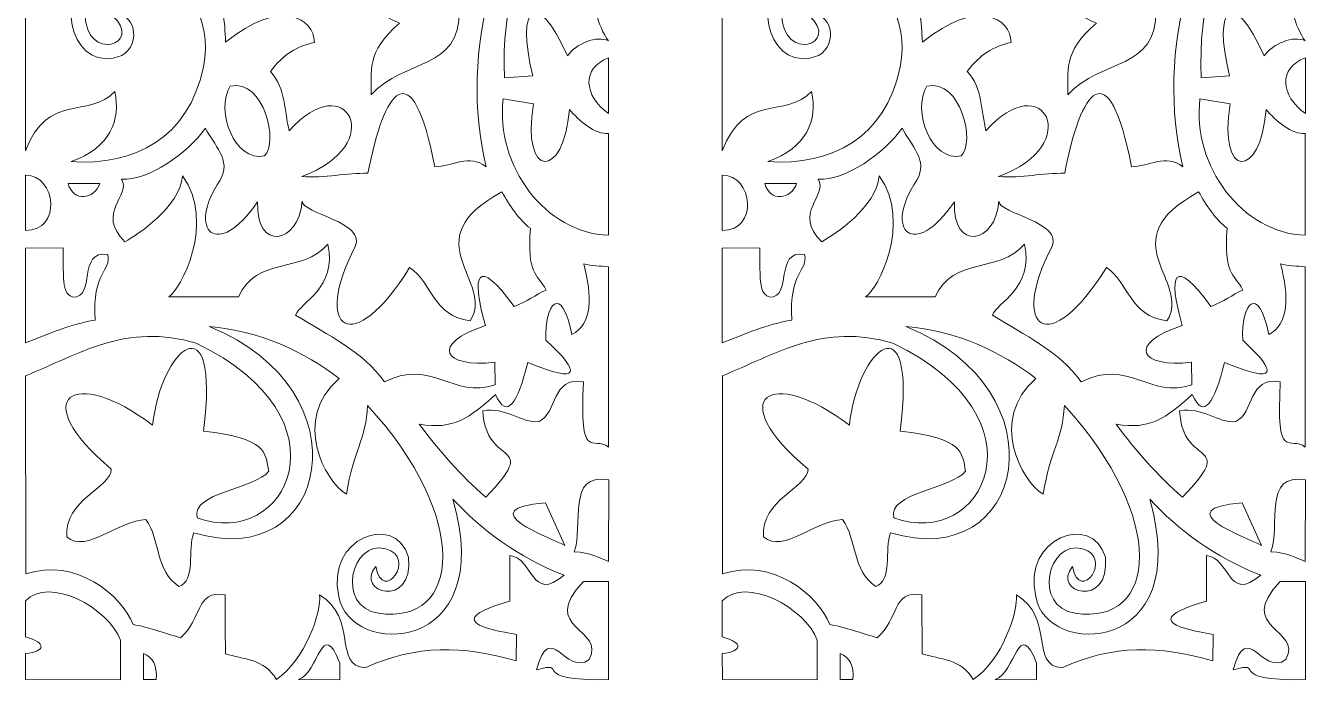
# Model space of a CAD drawing. Header units: centimetres. Extents: x -14.9 to 15, y -16.7 to 16.9.
# Drawn here: x -14.9 to 14.9, y -16.73 to -1.46 of the extents above; entities that cross this region are included whole.
import ezdxf

# ---------------------------------------------------------------- set-up
doc = ezdxf.new("R2010")
doc.units = ezdxf.units.CM
doc.header["$MEASUREMENT"] = 0
doc.layers.add('layer 1', color=7, linetype='Continuous')

msp = doc.modelspace()

# ---------------------------------------------------------------- linework, layer by layer
at = {"layer": 'layer 1', "color": 177, "lineweight": 9}
for points, knots in [([(-2.53413, 1.4323), (-2.35931, 1.15314), (-2.33413, 0.89758), (-2.05095, 0.66485), (-2.05095, 0.66485), (-2.05095, 0.66485), (-2.05095, 0.26786), (-2.05095, 0.26786), (-2.05095, 0.26786), (-2.42561, 0.05622), (-2.96834, -0.03474), (-2.99389, -0.56963), (-2.99389, -0.56963), (-2.81008, -1.05693), (-2.19064, -0.55217), (-1.55529, -0.56145), (-1.55529, -0.56145), (-1.73334, -0.90856), (-1.57938, -1.46765), (-1.32598, -1.81578), (-1.32598, -1.81578), (-1.59609, -1.67268), (-2.10027, -1.88903), (-2.28129, -2.16349), (-2.28129, -2.16349), (-2.99389, -0.56963), (-3.49674, -0.98116), (-3.09057, -2.62773), (-3.09057, -2.62773), (-3.09057, -2.62773), (-3.75116, -2.67288), (-3.75116, -2.67288), (-3.75116, -2.67288), (-3.81647, -0.98958), (-3.43019, 0.18121), (-2.53413, 1.4323)], [0, 0, 0, 0, 0.1, 0.1, 0.1, 0.1, 0.2, 0.2, 0.2, 0.2, 0.3, 0.3, 0.3, 0.3, 0.4, 0.4, 0.4, 0.4, 0.5, 0.5, 0.5, 0.5, 0.6, 0.6, 0.6, 0.6, 0.7, 0.7, 0.7, 0.7, 0.8, 0.8, 0.8, 0.8, 1, 1, 1, 1]), ([(-14.90413, -0.33976), (-14.51362, -0.36718), (-14.3011, 0.31377), (-13.89625, 0.30199), (-13.89625, 0.30199), (-13.88303, 0.08144), (-13.69117, -0.11682), (-13.45671, -0.27124), (-13.45671, -0.27124), (-14.22786, -0.91917), (-13.78831, -2.59191), (-12.66417, -2.15527), (-12.66417, -2.15527), (-12.18336, -1.89365), (-12.36949, -1.07013), (-12.88007, -1.23062), (-12.88007, -1.23062), (-12.13533, -1.8866), (-13.49157, -2.34092), (-13.52447, -1.19482), (-13.52447, -1.19482), (-13.3544, 0.46965), (-10.30664, -0.01325), (-10.76407, -2.42947), (-10.76407, -2.42947), (-11.11628, -4.08055), (-12.35058, -4.72389), (-13.84473, -4.62698), (-13.84473, -4.62698), (-12.92954, -4.29783), (-12.68454, -3.66181), (-12.82637, -2.99377), (-12.82637, -2.99377), (-13.43295, -3.64016), (-14.3957, -2.99969), (-14.90425, -4.37645), (-14.90425, -4.37645), (-14.90425, -4.37645), (-14.90413, -0.33976), (-14.90413, -0.33976)], [0, 0, 0, 0, 0.09090909, 0.09090909, 0.09090909, 0.09090909, 0.18181818, 0.18181818, 0.18181818, 0.18181818, 0.27272727, 0.27272727, 0.27272727, 0.27272727, 0.36363636, 0.36363636, 0.36363636, 0.36363636, 0.45454545, 0.45454545, 0.45454545, 0.45454545, 0.54545455, 0.54545455, 0.54545455, 0.54545455, 0.63636364, 0.63636364, 0.63636364, 0.63636364, 0.72727273, 0.72727273, 0.72727273, 0.72727273, 0.81818182, 0.81818182, 0.81818182, 0.81818182, 1, 1, 1, 1]), ([(-7.00593, -0.78435), (-6.82191, -1.08577), (-6.53618, -1.24562), (-6.19218, -1.40435), (-6.19218, -1.40435), (-7.00043, -2.0812), (-6.83413, -2.55895), (-6.85868, -3.0706), (-6.85868, -3.0706), (-6.07319, -2.21928), (-4.77016, -2.50035), (-4.80493, -1.1021), (-4.80493, -1.1021), (-4.80493, -1.1021), (-4.04543, -0.4976), (-4.04543, -0.4976), (-4.04543, -0.4976), (-4.46845, -1.98984), (-4.4844, -3.41597), (-4.17988, -4.74901), (-4.17988, -4.74901), (-4.56483, -4.4249), (-4.97564, -4.74729), (-5.37351, -4.74643), (-5.37351, -4.74643), (-5.90375, -2.00406), (-6.56043, -2.95569), (-6.92978, -4.89758), (-6.92978, -4.89758), (-7.43977, -4.88622), (-7.92187, -5.01436), (-8.47372, -4.9751), (-8.47372, -4.9751), (-6.43428, -4.23221), (-7.4349, -2.39236), (-8.76434, -3.90587), (-8.76434, -3.90587), (-8.87874, -3.46387), (-8.83872, -2.91334), (-9.19773, -2.52959), (-9.19773, -2.52959), (-8.91548, -2.13219), (-8.58428, -1.94849), (-8.17656, -1.84846), (-8.17656, -1.84846), (-8.19373, -1.28804), (-8.95766, -0.80306), (-10.24551, -1.84647), (-10.24551, -1.84647), (-10.26254, -1.58418), (-10.25966, -1.38586), (-10.31643, -1.16278), (-10.31643, -1.16278), (-9.66954, -0.73962), (-9.0577, -0.20153), (-8.76288, 0.28952), (-8.76288, 0.28952), (-8.12398, -0.12879), (-7.28523, -1.52315), (-7.00593, -0.78435)], [0, 0, 0, 0, 0.0625, 0.0625, 0.0625, 0.0625, 0.125, 0.125, 0.125, 0.125, 0.1875, 0.1875, 0.1875, 0.1875, 0.25, 0.25, 0.25, 0.25, 0.3125, 0.3125, 0.3125, 0.3125, 0.375, 0.375, 0.375, 0.375, 0.4375, 0.4375, 0.4375, 0.4375, 0.5, 0.5, 0.5, 0.5, 0.5625, 0.5625, 0.5625, 0.5625, 0.625, 0.625, 0.625, 0.625, 0.6875, 0.6875, 0.6875, 0.6875, 0.75, 0.75, 0.75, 0.75, 0.8125, 0.8125, 0.8125, 0.8125, 0.875, 0.875, 0.875, 0.875, 1, 1, 1, 1]), ([(-1.32399, -2.21107), (-1.95822, -2.43829), (-1.91232, -3.09075), (-1.32399, -3.50635), (-1.32399, -3.50635), (-1.32399, -3.50635), (-1.32399, -2.21107), (-1.32399, -2.21107)], [0, 0, 0, 0, 0.33333333, 0.33333333, 0.33333333, 0.33333333, 1, 1, 1, 1]), ([(-10.13728, -2.86634), (-10.49724, -3.442), (-10.03487, -4.64137), (-9.33915, -4.49182), (-9.33915, -4.49182), (-9.01053, -4.18689), (-9.33705, -2.71073), (-10.13728, -2.86634)], [0, 0, 0, 0, 0.33333333, 0.33333333, 0.33333333, 0.33333333, 1, 1, 1, 1]), ([(-1.32591, -3.97078), (-1.32591, -3.97078), (-1.32594, -6.34066), (-1.32594, -6.34066), (-1.32594, -6.34066), (-2.79268, -6.29455), (-3.96885, -4.72651), (-3.77975, -3.16513), (-3.77975, -3.16513), (-3.77975, -3.16513), (-3.07765, -3.28373), (-3.07765, -3.28373), (-3.07765, -3.28373), (-3.36509, -5.0396), (-2.36692, -5.05685), (-2.23882, -3.4128), (-2.23882, -3.4128), (-2.01746, -3.67253), (-1.64527, -4.00147), (-1.32591, -3.97078)], [0, 0, 0, 0, 0.16666667, 0.16666667, 0.16666667, 0.16666667, 0.33333333, 0.33333333, 0.33333333, 0.33333333, 0.5, 0.5, 0.5, 0.5, 0.66666667, 0.66666667, 0.66666667, 0.66666667, 1, 1, 1, 1]), ([(-10.71568, -3.849), (-10.53687, -4.21568), (-10.08967, -4.59634), (-10.37597, -5.05992), (-10.37597, -5.05992), (-11.16661, -6.23604), (-10.43899, -6.93659), (-9.49922, -5.56514), (-9.49922, -5.56514), (-9.55414, -6.71591), (-8.53587, -6.56174), (-8.46479, -5.54841), (-8.46479, -5.54841), (-8.46146, -5.84021), (-6.96078, -6.03297), (-7.22532, -6.6052), (-7.22532, -6.6052), (-8.23604, -8.53664), (-7.28535, -9.24535), (-5.95922, -7.09008), (-5.95922, -7.09008), (-5.42828, -7.44492), (-5.42896, -8.21892), (-4.54819, -8.33642), (-4.54819, -8.33642), (-3.95472, -7.41315), (-5.91583, -6.4751), (-3.80991, -5.33145), (-3.80991, -5.33145), (-3.64495, -5.62814), (-3.39816, -6.00084), (-3.14795, -6.17714), (-3.14795, -6.17714), (-3.2259, -7.26538), (-2.99892, -7.21309), (-2.77937, -7.61699), (-2.77937, -7.61699), (-3.03278, -7.72397), (-3.22365, -7.88889), (-3.52313, -8.00205), (-3.52313, -8.00205), (-4.38985, -6.81131), (-4.5368, -7.24046), (-4.19243, -8.44563), (-4.19243, -8.44563), (-5.49609, -8.86681), (-5.17726, -9.44198), (-3.97329, -9.29809), (-3.97329, -9.29809), (-3.97329, -9.29809), (-3.96725, -9.82334), (-3.96725, -9.82334), (-3.96725, -9.82334), (-4.96185, -10.16684), (-5.42313, -9.19071), (-6.54666, -9.75626), (-6.54666, -9.75626), (-7.06675, -9.02673), (-7.85463, -8.67842), (-8.61427, -8.20188), (-8.61427, -8.20188), (-8.5143, -7.90968), (-7.63834, -7.57143), (-7.86312, -6.54939), (-7.86312, -6.54939), (-8.47901, -7.25144), (-9.52162, -6.82489), (-9.94598, -7.77318), (-9.94598, -7.77318), (-9.94598, -7.77318), (-11.56872, -7.7735), (-11.56872, -7.7735), (-11.56872, -7.7735), (-11.29305, -7.62012), (-10.47017, -6.05359), (-11.24745, -4.95608), (-11.24745, -4.95608), (-11.32903, -5.69942), (-12.26963, -6.30733), (-12.59007, -6.49213), (-12.59007, -6.49213), (-13.28442, -5.8137), (-12.42857, -5.42386), (-12.67108, -5.03266), (-12.67108, -5.03266), (-12.02444, -5.0698), (-11.14518, -4.4349), (-10.71568, -3.849)], [0, 0, 0, 0, 0.04347826, 0.04347826, 0.04347826, 0.04347826, 0.08695652, 0.08695652, 0.08695652, 0.08695652, 0.13043478, 0.13043478, 0.13043478, 0.13043478, 0.17391304, 0.17391304, 0.17391304, 0.17391304, 0.2173913, 0.2173913, 0.2173913, 0.2173913, 0.26086957, 0.26086957, 0.26086957, 0.26086957, 0.30434783, 0.30434783, 0.30434783, 0.30434783, 0.34782609, 0.34782609, 0.34782609, 0.34782609, 0.39130435, 0.39130435, 0.39130435, 0.39130435, 0.43478261, 0.43478261, 0.43478261, 0.43478261, 0.47826087, 0.47826087, 0.47826087, 0.47826087, 0.52173913, 0.52173913, 0.52173913, 0.52173913, 0.56521739, 0.56521739, 0.56521739, 0.56521739, 0.60869565, 0.60869565, 0.60869565, 0.60869565, 0.65217391, 0.65217391, 0.65217391, 0.65217391, 0.69565217, 0.69565217, 0.69565217, 0.69565217, 0.73913043, 0.73913043, 0.73913043, 0.73913043, 0.7826087, 0.7826087, 0.7826087, 0.7826087, 0.82608696, 0.82608696, 0.82608696, 0.82608696, 0.86956522, 0.86956522, 0.86956522, 0.86956522, 0.91304348, 0.91304348, 0.91304348, 0.91304348, 1, 1, 1, 1]), ([(-14.90421, -4.93814), (-14.18916, -4.94618), (-14.05679, -6.23836), (-14.90421, -6.23114), (-14.90421, -6.23114), (-14.90421, -6.23114), (-14.90421, -4.93814), (-14.90421, -4.93814)], [0, 0, 0, 0, 0.33333333, 0.33333333, 0.33333333, 0.33333333, 1, 1, 1, 1]), ([(-13.91287, -5.13578), (-13.79844, -5.58094), (-13.3009, -5.50774), (-13.17583, -5.13578), (-13.17583, -5.13578), (-13.17583, -5.13578), (-13.91287, -5.13578), (-13.91287, -5.13578)], [0, 0, 0, 0, 0.33333333, 0.33333333, 0.33333333, 0.33333333, 1, 1, 1, 1]), ([(-14.90418, -6.63944), (-14.90418, -6.63944), (-14.0286, -6.63466), (-14.0286, -6.63466), (-14.0286, -6.63466), (-14.03954, -7.64888), (-13.99317, -7.69525), (-13.80112, -7.78174), (-13.80112, -7.78174), (-13.25637, -7.80175), (-13.713, -6.67618), (-12.988, -6.78954), (-12.988, -6.78954), (-12.90284, -7.19806), (-13.3595, -7.1633), (-13.28375, -8.31571), (-13.28375, -8.31571), (-13.88177, -8.42513), (-14.36553, -8.63017), (-14.90415, -8.85058), (-14.90415, -8.85058), (-14.90415, -8.85058), (-14.90418, -6.63944), (-14.90418, -6.63944)], [0, 0, 0, 0, 0.14285714, 0.14285714, 0.14285714, 0.14285714, 0.28571429, 0.28571429, 0.28571429, 0.28571429, 0.42857143, 0.42857143, 0.42857143, 0.42857143, 0.57142857, 0.57142857, 0.57142857, 0.57142857, 0.71428571, 0.71428571, 0.71428571, 0.71428571, 1, 1, 1, 1]), ([(-1.32571, -7.07398), (-1.32571, -7.07398), (-1.32597, -11.27452), (-1.32597, -11.27452), (-1.32597, -11.27452), (-1.68867, -10.99073), (-2.01346, -11.68075), (-1.90798, -9.75257), (-1.90798, -9.75257), (-2.66215, -9.62532), (-2.50935, -10.46661), (-2.94557, -10.68182), (-2.94557, -10.68182), (-3.35878, -10.71897), (-3.73177, -10.33148), (-4.25227, -10.43122), (-4.25227, -10.43122), (-4.1978, -11.78464), (-2.88257, -11.08274), (-4.18514, -12.44056), (-4.18514, -12.44056), (-4.76967, -11.93976), (-5.27304, -11.35394), (-5.73361, -10.74418), (-5.73361, -10.74418), (-4.93692, -10.87548), (-4.56318, -10.59833), (-3.96129, -10.05075), (-3.96129, -10.05075), (-3.68082, -10.65458), (-3.44833, -10.24673), (-3.20512, -9.30352), (-3.20512, -9.30352), (-1.96696, -9.82346), (-1.9559, -9.54838), (-2.78447, -8.78442), (-2.78447, -8.78442), (-2.82273, -7.92901), (-2.41842, -7.45127), (-2.17832, -8.65205), (-2.17832, -8.65205), (-1.70617, -8.41614), (-1.70054, -7.75965), (-1.90405, -7.00968), (-1.90405, -7.00968), (-1.72485, -7.0605), (-1.5215, -7.05222), (-1.32571, -7.07398)], [0, 0, 0, 0, 0.07692308, 0.07692308, 0.07692308, 0.07692308, 0.15384615, 0.15384615, 0.15384615, 0.15384615, 0.23076923, 0.23076923, 0.23076923, 0.23076923, 0.30769231, 0.30769231, 0.30769231, 0.30769231, 0.38461538, 0.38461538, 0.38461538, 0.38461538, 0.46153846, 0.46153846, 0.46153846, 0.46153846, 0.53846154, 0.53846154, 0.53846154, 0.53846154, 0.61538462, 0.61538462, 0.61538462, 0.61538462, 0.69230769, 0.69230769, 0.69230769, 0.69230769, 0.76923077, 0.76923077, 0.76923077, 0.76923077, 0.84615385, 0.84615385, 0.84615385, 0.84615385, 1, 1, 1, 1]), ([(-2.36401, -14.25732), (-3.13724, -14.91674), (-3.07424, -13.85321), (-3.62715, -13.80271), (-3.62715, -13.80271), (-3.62715, -13.80271), (-3.62715, -14.86639), (-3.62715, -14.86639), (-3.62715, -14.86639), (-4.65698, -15.1597), (-4.85942, -15.41527), (-3.46926, -15.63922), (-3.46926, -15.63922), (-3.46926, -15.63922), (-3.47757, -16.25416), (-3.47757, -16.25416), (-3.47757, -16.25416), (-4.73217, -15.89895), (-5.78081, -15.86783), (-6.9927, -16.41205), (-6.9927, -16.41205), (-7.74906, -16.37539), (-7.15971, -15.24794), (-8.05638, -14.71681), (-8.05638, -14.71681), (-8.01053, -15.11689), (-8.38829, -16.2326), (-9.0635, -16.69083), (-9.0635, -16.69083), (-9.32891, -16.20119), (-9.85195, -16.21898), (-10.25022, -16.08796), (-10.25022, -16.08796), (-10.25285, -15.60598), (-10.2551, -15.19513), (-10.25774, -14.71315), (-10.25774, -14.71315), (-10.96382, -14.60116), (-10.7815, -15.28613), (-11.29842, -15.71401), (-11.29842, -15.71401), (-11.66645, -15.61152), (-12.03448, -15.46799), (-12.40251, -15.40654), (-12.40251, -15.40654), (-12.66899, -14.7123), (-13.73329, -13.84675), (-14.90205, -14.22533), (-14.90205, -14.22533), (-14.90205, -14.22533), (-14.90382, -9.61447), (-14.90382, -9.61447), (-14.90382, -9.61447), (-13.65921, -9.11221), (-12.55877, -8.36834), (-10.92944, -8.85602), (-10.92944, -8.85602), (-7.27281, -10.61139), (-8.82852, -13.69335), (-10.90984, -12.92249), (-10.90984, -12.92249), (-11.06093, -12.33049), (-9.56163, -12.25402), (-9.23792, -11.83643), (-9.23792, -11.83643), (-9.32235, -11.41172), (-9.27808, -11.06123), (-10.75939, -10.90557), (-10.75939, -10.90557), (-10.36835, -7.77326), (-11.76495, -8.99256), (-11.94464, -10.76747), (-11.94464, -10.76747), (-13.77979, -9.36387), (-14.90363, -10.10919), (-12.90739, -11.79162), (-12.90739, -11.79162), (-12.9202, -12.22369), (-14.01027, -12.50076), (-13.94559, -13.36682), (-13.94559, -13.36682), (-13.47827, -13.75957), (-12.71645, -12.96657), (-12.10189, -12.96407), (-12.10189, -12.96407), (-11.76152, -13.43565), (-11.88853, -14.14696), (-11.33219, -14.52137), (-11.33219, -14.52137), (-10.93781, -14.39395), (-11.13056, -13.66492), (-10.99015, -13.26837), (-10.99015, -13.26837), (-7.84451, -14.24232), (-6.92696, -9.95502), (-10.62648, -8.46917), (-10.62648, -8.46917), (-9.50461, -8.54946), (-8.37708, -9.06485), (-7.60315, -9.678), (-7.60315, -9.678), (-8.70293, -10.64089), (-7.94444, -12.06028), (-7.42999, -12.37337), (-7.42999, -12.37337), (-7.27274, -11.34906), (-6.97186, -11.09083), (-6.93774, -10.30592), (-6.93774, -10.30592), (-4.5342, -12.92671), (-4.75735, -15.43339), (-6.68605, -15.14341), (-6.68605, -15.14341), (-7.68232, -15.00192), (-7.33031, -13.42998), (-6.51501, -13.64215), (-6.51501, -13.64215), (-5.77813, -13.83547), (-6.58525, -14.94694), (-6.74639, -14.05678), (-6.74639, -14.05678), (-7.26192, -14.65779), (-5.8622, -15.06523), (-5.98206, -13.83595), (-5.98206, -13.83595), (-6.2897, -12.78943), (-7.9278, -13.38407), (-7.60579, -14.75789), (-7.60579, -14.75789), (-7.36174, -16.18744), (-3.90196, -16.14504), (-4.9501, -12.48661), (-4.9501, -12.48661), (-4.28542, -13.20875), (-3.42504, -13.83978), (-2.36401, -14.25732)], [0, 0, 0, 0, 0.02857143, 0.02857143, 0.02857143, 0.02857143, 0.05714286, 0.05714286, 0.05714286, 0.05714286, 0.08571429, 0.08571429, 0.08571429, 0.08571429, 0.11428571, 0.11428571, 0.11428571, 0.11428571, 0.14285714, 0.14285714, 0.14285714, 0.14285714, 0.17142857, 0.17142857, 0.17142857, 0.17142857, 0.2, 0.2, 0.2, 0.2, 0.22857143, 0.22857143, 0.22857143, 0.22857143, 0.25714286, 0.25714286, 0.25714286, 0.25714286, 0.28571429, 0.28571429, 0.28571429, 0.28571429, 0.31428571, 0.31428571, 0.31428571, 0.31428571, 0.34285714, 0.34285714, 0.34285714, 0.34285714, 0.37142857, 0.37142857, 0.37142857, 0.37142857, 0.4, 0.4, 0.4, 0.4, 0.42857143, 0.42857143, 0.42857143, 0.42857143, 0.45714286, 0.45714286, 0.45714286, 0.45714286, 0.48571429, 0.48571429, 0.48571429, 0.48571429, 0.51428571, 0.51428571, 0.51428571, 0.51428571, 0.54285714, 0.54285714, 0.54285714, 0.54285714, 0.57142857, 0.57142857, 0.57142857, 0.57142857, 0.6, 0.6, 0.6, 0.6, 0.62857143, 0.62857143, 0.62857143, 0.62857143, 0.65714286, 0.65714286, 0.65714286, 0.65714286, 0.68571429, 0.68571429, 0.68571429, 0.68571429, 0.71428571, 0.71428571, 0.71428571, 0.71428571, 0.74285714, 0.74285714, 0.74285714, 0.74285714, 0.77142857, 0.77142857, 0.77142857, 0.77142857, 0.8, 0.8, 0.8, 0.8, 0.82857143, 0.82857143, 0.82857143, 0.82857143, 0.85714286, 0.85714286, 0.85714286, 0.85714286, 0.88571429, 0.88571429, 0.88571429, 0.88571429, 0.91428571, 0.91428571, 0.91428571, 0.91428571, 0.94285714, 0.94285714, 0.94285714, 0.94285714, 1, 1, 1, 1]), ([(-1.32353, -12.03758), (-1.32353, -12.03758), (-1.32594, -13.9411), (-1.32594, -13.9411), (-1.32594, -13.9411), (-1.568, -13.84224), (-1.73607, -13.73332), (-2.12768, -13.71459), (-2.12768, -13.71459), (-1.89956, -13.10476), (-2.32121, -11.86332), (-1.32353, -12.03758)], [0, 0, 0, 0, 0.25, 0.25, 0.25, 0.25, 0.5, 0.5, 0.5, 0.5, 1, 1, 1, 1]), ([(-2.79307, -12.57017), (-4.55756, -12.7181), (-2.71842, -13.37407), (-2.34605, -13.56322), (-2.34605, -13.56322), (-2.34605, -13.56322), (-2.79307, -12.57017), (-2.79307, -12.57017)], [0, 0, 0, 0, 0.33333333, 0.33333333, 0.33333333, 0.33333333, 1, 1, 1, 1]), ([(-12.69583, -16.69196), (-12.69583, -16.69196), (-12.69583, -15.77484), (-12.69583, -15.77484), (-12.69583, -15.77484), (-12.96244, -15.01905), (-14.3743, -14.26974), (-14.90422, -14.8586), (-14.90422, -14.8586), (-14.90422, -14.8586), (-14.90426, -15.69607), (-14.90426, -15.69607), (-14.90426, -15.69607), (-14.4032, -15.833), (-14.43988, -16.03805), (-14.90412, -16.08145), (-14.90412, -16.08145), (-14.90412, -16.08145), (-14.90401, -16.69083), (-14.90401, -16.69083), (-14.90401, -16.69083), (-14.90401, -16.69083), (-12.69583, -16.69196), (-12.69583, -16.69196)], [0, 0, 0, 0, 0.14285714, 0.14285714, 0.14285714, 0.14285714, 0.28571429, 0.28571429, 0.28571429, 0.28571429, 0.42857143, 0.42857143, 0.42857143, 0.42857143, 0.57142857, 0.57142857, 0.57142857, 0.57142857, 0.71428571, 0.71428571, 0.71428571, 0.71428571, 1, 1, 1, 1]), ([(-1.3241, -14.40336), (-1.3241, -14.40336), (-1.32404, -16.69061), (-1.32404, -16.69061), (-1.32404, -16.69061), (-3.2602, -16.7319), (-2.19113, -16.24012), (-3.00744, -16.4621), (-3.00744, -16.4621), (-2.66577, -15.25825), (-2.35417, -16.62647), (-1.77591, -16.22505), (-1.77591, -16.22505), (-1.38137, -15.47625), (-2.97676, -15.53225), (-1.90848, -14.40189), (-1.90848, -14.40189), (-1.90848, -14.40189), (-1.3241, -14.40336), (-1.3241, -14.40336)], [0, 0, 0, 0, 0.16666667, 0.16666667, 0.16666667, 0.16666667, 0.33333333, 0.33333333, 0.33333333, 0.33333333, 0.5, 0.5, 0.5, 0.5, 0.66666667, 0.66666667, 0.66666667, 0.66666667, 1, 1, 1, 1]), ([(-7.58287, -16.31044), (-7.58287, -16.31044), (-7.58287, -16.69236), (-7.58287, -16.69236), (-7.58287, -16.69236), (-7.58287, -16.69236), (-8.55069, -16.68802), (-8.55069, -16.68802), (-8.55069, -16.68802), (-8.0619, -16.53124), (-8.01546, -15.21279), (-7.58287, -16.31044)], [0, 0, 0, 0, 0.25, 0.25, 0.25, 0.25, 0.5, 0.5, 0.5, 0.5, 1, 1, 1, 1]), ([(-12.1587, -16.08282), (-12.1587, -16.08282), (-12.1587, -16.69053), (-12.1587, -16.69053), (-12.1587, -16.69053), (-12.1587, -16.69053), (-11.86126, -16.69061), (-11.86126, -16.69061), (-11.86126, -16.69061), (-11.8354, -16.35443), (-11.94751, -16.16902), (-12.1587, -16.08282)], [0, 0, 0, 0, 0.25, 0.25, 0.25, 0.25, 0.5, 0.5, 0.5, 0.5, 1, 1, 1, 1])]:
    msp.add_open_spline(points, degree=3, knots=knots, dxfattribs=at)
at = {"layer": 'layer 1', "color": 242, "lineweight": 9}
for points, knots in [([(13.69366, 1.4323), (13.86848, 1.15314), (13.89366, 0.89758), (14.17684, 0.66485), (14.17684, 0.66485), (14.17684, 0.66485), (14.17684, 0.26786), (14.17684, 0.26786), (14.17684, 0.26786), (13.80218, 0.05622), (13.25945, -0.03474), (13.2339, -0.56963), (13.2339, -0.56963), (13.41771, -1.05693), (14.03715, -0.55217), (14.6725, -0.56145), (14.6725, -0.56145), (14.49445, -0.90856), (14.64841, -1.46765), (14.90181, -1.81578), (14.90181, -1.81578), (14.6317, -1.67268), (14.12752, -1.88903), (13.9465, -2.16349), (13.9465, -2.16349), (13.2339, -0.56963), (12.73105, -0.98116), (13.13722, -2.62773), (13.13722, -2.62773), (13.13722, -2.62773), (12.47663, -2.67288), (12.47663, -2.67288), (12.47663, -2.67288), (12.41132, -0.98958), (12.7976, 0.18121), (13.69366, 1.4323)], [0, 0, 0, 0, 0.1, 0.1, 0.1, 0.1, 0.2, 0.2, 0.2, 0.2, 0.3, 0.3, 0.3, 0.3, 0.4, 0.4, 0.4, 0.4, 0.5, 0.5, 0.5, 0.5, 0.6, 0.6, 0.6, 0.6, 0.7, 0.7, 0.7, 0.7, 0.8, 0.8, 0.8, 0.8, 1, 1, 1, 1]), ([(1.32366, -0.33976), (1.71417, -0.36718), (1.92669, 0.31377), (2.33154, 0.30199), (2.33154, 0.30199), (2.34476, 0.08144), (2.53662, -0.11682), (2.77108, -0.27124), (2.77108, -0.27124), (1.99993, -0.91917), (2.43948, -2.59191), (3.56362, -2.15527), (3.56362, -2.15527), (4.04443, -1.89365), (3.8583, -1.07013), (3.34772, -1.23062), (3.34772, -1.23062), (4.09246, -1.8866), (2.73622, -2.34092), (2.70332, -1.19482), (2.70332, -1.19482), (2.87339, 0.46965), (5.92115, -0.01325), (5.46372, -2.42947), (5.46372, -2.42947), (5.11151, -4.08055), (3.87721, -4.72389), (2.38306, -4.62698), (2.38306, -4.62698), (3.29825, -4.29783), (3.54325, -3.66181), (3.40142, -2.99377), (3.40142, -2.99377), (2.79484, -3.64016), (1.83209, -2.99969), (1.32354, -4.37645), (1.32354, -4.37645), (1.32354, -4.37645), (1.32366, -0.33976), (1.32366, -0.33976)], [0, 0, 0, 0, 0.09090909, 0.09090909, 0.09090909, 0.09090909, 0.18181818, 0.18181818, 0.18181818, 0.18181818, 0.27272727, 0.27272727, 0.27272727, 0.27272727, 0.36363636, 0.36363636, 0.36363636, 0.36363636, 0.45454545, 0.45454545, 0.45454545, 0.45454545, 0.54545455, 0.54545455, 0.54545455, 0.54545455, 0.63636364, 0.63636364, 0.63636364, 0.63636364, 0.72727273, 0.72727273, 0.72727273, 0.72727273, 0.81818182, 0.81818182, 0.81818182, 0.81818182, 1, 1, 1, 1]), ([(9.22186, -0.78435), (9.40588, -1.08577), (9.69161, -1.24562), (10.03561, -1.40435), (10.03561, -1.40435), (9.22736, -2.0812), (9.39366, -2.55895), (9.36911, -3.0706), (9.36911, -3.0706), (10.1546, -2.21928), (11.45763, -2.50035), (11.42286, -1.1021), (11.42286, -1.1021), (11.42286, -1.1021), (12.18236, -0.4976), (12.18236, -0.4976), (12.18236, -0.4976), (11.75934, -1.98984), (11.74339, -3.41597), (12.04791, -4.74901), (12.04791, -4.74901), (11.66296, -4.4249), (11.25215, -4.74729), (10.85428, -4.74643), (10.85428, -4.74643), (10.32404, -2.00406), (9.66736, -2.95569), (9.29801, -4.89758), (9.29801, -4.89758), (8.78802, -4.88622), (8.30592, -5.01436), (7.75407, -4.9751), (7.75407, -4.9751), (9.79351, -4.23221), (8.79289, -2.39236), (7.46345, -3.90587), (7.46345, -3.90587), (7.34905, -3.46387), (7.38907, -2.91334), (7.03006, -2.52959), (7.03006, -2.52959), (7.31231, -2.13219), (7.64351, -1.94849), (8.05123, -1.84846), (8.05123, -1.84846), (8.03406, -1.28804), (7.27013, -0.80306), (5.98228, -1.84647), (5.98228, -1.84647), (5.96525, -1.58418), (5.96813, -1.38586), (5.91136, -1.16278), (5.91136, -1.16278), (6.55825, -0.73962), (7.17009, -0.20153), (7.46491, 0.28952), (7.46491, 0.28952), (8.10381, -0.12879), (8.94256, -1.52315), (9.22186, -0.78435)], [0, 0, 0, 0, 0.0625, 0.0625, 0.0625, 0.0625, 0.125, 0.125, 0.125, 0.125, 0.1875, 0.1875, 0.1875, 0.1875, 0.25, 0.25, 0.25, 0.25, 0.3125, 0.3125, 0.3125, 0.3125, 0.375, 0.375, 0.375, 0.375, 0.4375, 0.4375, 0.4375, 0.4375, 0.5, 0.5, 0.5, 0.5, 0.5625, 0.5625, 0.5625, 0.5625, 0.625, 0.625, 0.625, 0.625, 0.6875, 0.6875, 0.6875, 0.6875, 0.75, 0.75, 0.75, 0.75, 0.8125, 0.8125, 0.8125, 0.8125, 0.875, 0.875, 0.875, 0.875, 1, 1, 1, 1]), ([(14.9038, -2.21107), (14.26957, -2.43829), (14.31547, -3.09075), (14.9038, -3.50635), (14.9038, -3.50635), (14.9038, -3.50635), (14.9038, -2.21107), (14.9038, -2.21107)], [0, 0, 0, 0, 0.33333333, 0.33333333, 0.33333333, 0.33333333, 1, 1, 1, 1]), ([(6.09051, -2.86634), (5.73055, -3.442), (6.19292, -4.64137), (6.88864, -4.49182), (6.88864, -4.49182), (7.21726, -4.18689), (6.89074, -2.71073), (6.09051, -2.86634)], [0, 0, 0, 0, 0.33333333, 0.33333333, 0.33333333, 0.33333333, 1, 1, 1, 1]), ([(14.90188, -3.97078), (14.90188, -3.97078), (14.90185, -6.34066), (14.90185, -6.34066), (14.90185, -6.34066), (13.43511, -6.29455), (12.25894, -4.72651), (12.44804, -3.16513), (12.44804, -3.16513), (12.44804, -3.16513), (13.15014, -3.28373), (13.15014, -3.28373), (13.15014, -3.28373), (12.8627, -5.0396), (13.86087, -5.05685), (13.98897, -3.4128), (13.98897, -3.4128), (14.21033, -3.67253), (14.58252, -4.00147), (14.90188, -3.97078)], [0, 0, 0, 0, 0.16666667, 0.16666667, 0.16666667, 0.16666667, 0.33333333, 0.33333333, 0.33333333, 0.33333333, 0.5, 0.5, 0.5, 0.5, 0.66666667, 0.66666667, 0.66666667, 0.66666667, 1, 1, 1, 1]), ([(5.51211, -3.849), (5.69092, -4.21568), (6.13812, -4.59634), (5.85182, -5.05992), (5.85182, -5.05992), (5.06118, -6.23604), (5.7888, -6.93659), (6.72857, -5.56514), (6.72857, -5.56514), (6.67365, -6.71591), (7.69192, -6.56174), (7.763, -5.54841), (7.763, -5.54841), (7.76633, -5.84021), (9.26701, -6.03297), (9.00247, -6.6052), (9.00247, -6.6052), (7.99175, -8.53664), (8.94244, -9.24535), (10.26857, -7.09008), (10.26857, -7.09008), (10.79951, -7.44492), (10.79883, -8.21892), (11.6796, -8.33642), (11.6796, -8.33642), (12.27307, -7.41315), (10.31196, -6.4751), (12.41788, -5.33145), (12.41788, -5.33145), (12.58284, -5.62814), (12.82963, -6.00084), (13.07984, -6.17714), (13.07984, -6.17714), (13.00189, -7.26538), (13.22887, -7.21309), (13.44842, -7.61699), (13.44842, -7.61699), (13.19501, -7.72397), (13.00414, -7.88889), (12.70466, -8.00205), (12.70466, -8.00205), (11.83794, -6.81131), (11.69099, -7.24046), (12.03536, -8.44563), (12.03536, -8.44563), (10.7317, -8.86681), (11.05053, -9.44198), (12.2545, -9.29809), (12.2545, -9.29809), (12.2545, -9.29809), (12.26054, -9.82334), (12.26054, -9.82334), (12.26054, -9.82334), (11.26594, -10.16684), (10.80466, -9.19071), (9.68113, -9.75626), (9.68113, -9.75626), (9.16104, -9.02673), (8.37316, -8.67842), (7.61352, -8.20188), (7.61352, -8.20188), (7.71349, -7.90968), (8.58945, -7.57143), (8.36467, -6.54939), (8.36467, -6.54939), (7.74878, -7.25144), (6.70617, -6.82489), (6.28181, -7.77318), (6.28181, -7.77318), (6.28181, -7.77318), (4.65907, -7.7735), (4.65907, -7.7735), (4.65907, -7.7735), (4.93474, -7.62012), (5.75762, -6.05359), (4.98034, -4.95608), (4.98034, -4.95608), (4.89876, -5.69942), (3.95816, -6.30733), (3.63772, -6.49213), (3.63772, -6.49213), (2.94337, -5.8137), (3.79922, -5.42386), (3.55671, -5.03266), (3.55671, -5.03266), (4.20335, -5.0698), (5.08261, -4.4349), (5.51211, -3.849)], [0, 0, 0, 0, 0.04347826, 0.04347826, 0.04347826, 0.04347826, 0.08695652, 0.08695652, 0.08695652, 0.08695652, 0.13043478, 0.13043478, 0.13043478, 0.13043478, 0.17391304, 0.17391304, 0.17391304, 0.17391304, 0.2173913, 0.2173913, 0.2173913, 0.2173913, 0.26086957, 0.26086957, 0.26086957, 0.26086957, 0.30434783, 0.30434783, 0.30434783, 0.30434783, 0.34782609, 0.34782609, 0.34782609, 0.34782609, 0.39130435, 0.39130435, 0.39130435, 0.39130435, 0.43478261, 0.43478261, 0.43478261, 0.43478261, 0.47826087, 0.47826087, 0.47826087, 0.47826087, 0.52173913, 0.52173913, 0.52173913, 0.52173913, 0.56521739, 0.56521739, 0.56521739, 0.56521739, 0.60869565, 0.60869565, 0.60869565, 0.60869565, 0.65217391, 0.65217391, 0.65217391, 0.65217391, 0.69565217, 0.69565217, 0.69565217, 0.69565217, 0.73913043, 0.73913043, 0.73913043, 0.73913043, 0.7826087, 0.7826087, 0.7826087, 0.7826087, 0.82608696, 0.82608696, 0.82608696, 0.82608696, 0.86956522, 0.86956522, 0.86956522, 0.86956522, 0.91304348, 0.91304348, 0.91304348, 0.91304348, 1, 1, 1, 1]), ([(1.32358, -4.93814), (2.03863, -4.94618), (2.171, -6.23836), (1.32358, -6.23114), (1.32358, -6.23114), (1.32358, -6.23114), (1.32358, -4.93814), (1.32358, -4.93814)], [0, 0, 0, 0, 0.33333333, 0.33333333, 0.33333333, 0.33333333, 1, 1, 1, 1]), ([(2.31492, -5.13578), (2.42935, -5.58094), (2.92689, -5.50774), (3.05196, -5.13578), (3.05196, -5.13578), (3.05196, -5.13578), (2.31492, -5.13578), (2.31492, -5.13578)], [0, 0, 0, 0, 0.33333333, 0.33333333, 0.33333333, 0.33333333, 1, 1, 1, 1]), ([(1.32361, -6.63944), (1.32361, -6.63944), (2.19919, -6.63466), (2.19919, -6.63466), (2.19919, -6.63466), (2.18825, -7.64888), (2.23462, -7.69525), (2.42667, -7.78174), (2.42667, -7.78174), (2.97142, -7.80175), (2.51479, -6.67618), (3.23979, -6.78954), (3.23979, -6.78954), (3.32495, -7.19806), (2.86829, -7.1633), (2.94404, -8.31571), (2.94404, -8.31571), (2.34602, -8.42513), (1.86226, -8.63017), (1.32364, -8.85058), (1.32364, -8.85058), (1.32364, -8.85058), (1.32361, -6.63944), (1.32361, -6.63944)], [0, 0, 0, 0, 0.14285714, 0.14285714, 0.14285714, 0.14285714, 0.28571429, 0.28571429, 0.28571429, 0.28571429, 0.42857143, 0.42857143, 0.42857143, 0.42857143, 0.57142857, 0.57142857, 0.57142857, 0.57142857, 0.71428571, 0.71428571, 0.71428571, 0.71428571, 1, 1, 1, 1]), ([(14.90208, -7.07398), (14.90208, -7.07398), (14.90182, -11.27452), (14.90182, -11.27452), (14.90182, -11.27452), (14.53912, -10.99073), (14.21433, -11.68075), (14.31981, -9.75257), (14.31981, -9.75257), (13.56564, -9.62532), (13.71844, -10.46661), (13.28222, -10.68182), (13.28222, -10.68182), (12.86901, -10.71897), (12.49602, -10.33148), (11.97552, -10.43122), (11.97552, -10.43122), (12.02999, -11.78464), (13.34522, -11.08274), (12.04265, -12.44056), (12.04265, -12.44056), (11.45812, -11.93976), (10.95475, -11.35394), (10.49418, -10.74418), (10.49418, -10.74418), (11.29087, -10.87548), (11.66461, -10.59833), (12.2665, -10.05075), (12.2665, -10.05075), (12.54697, -10.65458), (12.77946, -10.24673), (13.02267, -9.30352), (13.02267, -9.30352), (14.26083, -9.82346), (14.27189, -9.54838), (13.44332, -8.78442), (13.44332, -8.78442), (13.40506, -7.92901), (13.80937, -7.45127), (14.04947, -8.65205), (14.04947, -8.65205), (14.52162, -8.41614), (14.52725, -7.75965), (14.32374, -7.00968), (14.32374, -7.00968), (14.50294, -7.0605), (14.70629, -7.05222), (14.90208, -7.07398)], [0, 0, 0, 0, 0.07692308, 0.07692308, 0.07692308, 0.07692308, 0.15384615, 0.15384615, 0.15384615, 0.15384615, 0.23076923, 0.23076923, 0.23076923, 0.23076923, 0.30769231, 0.30769231, 0.30769231, 0.30769231, 0.38461538, 0.38461538, 0.38461538, 0.38461538, 0.46153846, 0.46153846, 0.46153846, 0.46153846, 0.53846154, 0.53846154, 0.53846154, 0.53846154, 0.61538462, 0.61538462, 0.61538462, 0.61538462, 0.69230769, 0.69230769, 0.69230769, 0.69230769, 0.76923077, 0.76923077, 0.76923077, 0.76923077, 0.84615385, 0.84615385, 0.84615385, 0.84615385, 1, 1, 1, 1]), ([(13.86378, -14.25732), (13.09055, -14.91674), (13.15355, -13.85321), (12.60064, -13.80271), (12.60064, -13.80271), (12.60064, -13.80271), (12.60064, -14.86639), (12.60064, -14.86639), (12.60064, -14.86639), (11.57081, -15.1597), (11.36837, -15.41527), (12.75853, -15.63922), (12.75853, -15.63922), (12.75853, -15.63922), (12.75022, -16.25416), (12.75022, -16.25416), (12.75022, -16.25416), (11.49562, -15.89895), (10.44698, -15.86783), (9.23509, -16.41205), (9.23509, -16.41205), (8.47873, -16.37539), (9.06808, -15.24794), (8.17141, -14.71681), (8.17141, -14.71681), (8.21726, -15.11689), (7.8395, -16.2326), (7.16429, -16.69083), (7.16429, -16.69083), (6.89888, -16.20119), (6.37584, -16.21898), (5.97757, -16.08796), (5.97757, -16.08796), (5.97494, -15.60598), (5.97269, -15.19513), (5.97005, -14.71315), (5.97005, -14.71315), (5.26397, -14.60116), (5.44629, -15.28613), (4.92937, -15.71401), (4.92937, -15.71401), (4.56134, -15.61152), (4.19331, -15.46799), (3.82528, -15.40654), (3.82528, -15.40654), (3.5588, -14.7123), (2.4945, -13.84675), (1.32574, -14.22533), (1.32574, -14.22533), (1.32574, -14.22533), (1.32397, -9.61447), (1.32397, -9.61447), (1.32397, -9.61447), (2.56858, -9.11221), (3.66902, -8.36834), (5.29835, -8.85602), (5.29835, -8.85602), (8.95498, -10.61139), (7.39927, -13.69335), (5.31795, -12.92249), (5.31795, -12.92249), (5.16686, -12.33049), (6.66616, -12.25402), (6.98987, -11.83643), (6.98987, -11.83643), (6.90544, -11.41172), (6.94971, -11.06123), (5.4684, -10.90557), (5.4684, -10.90557), (5.85944, -7.77326), (4.46284, -8.99256), (4.28315, -10.76747), (4.28315, -10.76747), (2.448, -9.36387), (1.32416, -10.10919), (3.3204, -11.79162), (3.3204, -11.79162), (3.30759, -12.22369), (2.21752, -12.50076), (2.2822, -13.36682), (2.2822, -13.36682), (2.74952, -13.75957), (3.51134, -12.96657), (4.1259, -12.96407), (4.1259, -12.96407), (4.46627, -13.43565), (4.33926, -14.14696), (4.8956, -14.52137), (4.8956, -14.52137), (5.28998, -14.39395), (5.09723, -13.66492), (5.23764, -13.26837), (5.23764, -13.26837), (8.38328, -14.24232), (9.30083, -9.95502), (5.60131, -8.46917), (5.60131, -8.46917), (6.72318, -8.54946), (7.85071, -9.06485), (8.62464, -9.678), (8.62464, -9.678), (7.52486, -10.64089), (8.28335, -12.06028), (8.7978, -12.37337), (8.7978, -12.37337), (8.95505, -11.34906), (9.25593, -11.09083), (9.29005, -10.30592), (9.29005, -10.30592), (11.69359, -12.92671), (11.47044, -15.43339), (9.54174, -15.14341), (9.54174, -15.14341), (8.54547, -15.00192), (8.89748, -13.42998), (9.71278, -13.64215), (9.71278, -13.64215), (10.44966, -13.83547), (9.64254, -14.94694), (9.4814, -14.05678), (9.4814, -14.05678), (8.96587, -14.65779), (10.36559, -15.06523), (10.24573, -13.83595), (10.24573, -13.83595), (9.93809, -12.78943), (8.29999, -13.38407), (8.622, -14.75789), (8.622, -14.75789), (8.86605, -16.18744), (12.32583, -16.14504), (11.27769, -12.48661), (11.27769, -12.48661), (11.94237, -13.20875), (12.80275, -13.83978), (13.86378, -14.25732)], [0, 0, 0, 0, 0.02857143, 0.02857143, 0.02857143, 0.02857143, 0.05714286, 0.05714286, 0.05714286, 0.05714286, 0.08571429, 0.08571429, 0.08571429, 0.08571429, 0.11428571, 0.11428571, 0.11428571, 0.11428571, 0.14285714, 0.14285714, 0.14285714, 0.14285714, 0.17142857, 0.17142857, 0.17142857, 0.17142857, 0.2, 0.2, 0.2, 0.2, 0.22857143, 0.22857143, 0.22857143, 0.22857143, 0.25714286, 0.25714286, 0.25714286, 0.25714286, 0.28571429, 0.28571429, 0.28571429, 0.28571429, 0.31428571, 0.31428571, 0.31428571, 0.31428571, 0.34285714, 0.34285714, 0.34285714, 0.34285714, 0.37142857, 0.37142857, 0.37142857, 0.37142857, 0.4, 0.4, 0.4, 0.4, 0.42857143, 0.42857143, 0.42857143, 0.42857143, 0.45714286, 0.45714286, 0.45714286, 0.45714286, 0.48571429, 0.48571429, 0.48571429, 0.48571429, 0.51428571, 0.51428571, 0.51428571, 0.51428571, 0.54285714, 0.54285714, 0.54285714, 0.54285714, 0.57142857, 0.57142857, 0.57142857, 0.57142857, 0.6, 0.6, 0.6, 0.6, 0.62857143, 0.62857143, 0.62857143, 0.62857143, 0.65714286, 0.65714286, 0.65714286, 0.65714286, 0.68571429, 0.68571429, 0.68571429, 0.68571429, 0.71428571, 0.71428571, 0.71428571, 0.71428571, 0.74285714, 0.74285714, 0.74285714, 0.74285714, 0.77142857, 0.77142857, 0.77142857, 0.77142857, 0.8, 0.8, 0.8, 0.8, 0.82857143, 0.82857143, 0.82857143, 0.82857143, 0.85714286, 0.85714286, 0.85714286, 0.85714286, 0.88571429, 0.88571429, 0.88571429, 0.88571429, 0.91428571, 0.91428571, 0.91428571, 0.91428571, 0.94285714, 0.94285714, 0.94285714, 0.94285714, 1, 1, 1, 1]), ([(14.90426, -12.03758), (14.90426, -12.03758), (14.90185, -13.9411), (14.90185, -13.9411), (14.90185, -13.9411), (14.65979, -13.84224), (14.49172, -13.73332), (14.10011, -13.71459), (14.10011, -13.71459), (14.32823, -13.10476), (13.90658, -11.86332), (14.90426, -12.03758)], [0, 0, 0, 0, 0.25, 0.25, 0.25, 0.25, 0.5, 0.5, 0.5, 0.5, 1, 1, 1, 1]), ([(13.43472, -12.57017), (11.67023, -12.7181), (13.50937, -13.37407), (13.88174, -13.56322), (13.88174, -13.56322), (13.88174, -13.56322), (13.43472, -12.57017), (13.43472, -12.57017)], [0, 0, 0, 0, 0.33333333, 0.33333333, 0.33333333, 0.33333333, 1, 1, 1, 1]), ([(3.53196, -16.69196), (3.53196, -16.69196), (3.53196, -15.77484), (3.53196, -15.77484), (3.53196, -15.77484), (3.26535, -15.01905), (1.85349, -14.26974), (1.32357, -14.8586), (1.32357, -14.8586), (1.32357, -14.8586), (1.32353, -15.69607), (1.32353, -15.69607), (1.32353, -15.69607), (1.82459, -15.833), (1.78791, -16.03805), (1.32367, -16.08145), (1.32367, -16.08145), (1.32367, -16.08145), (1.32378, -16.69083), (1.32378, -16.69083), (1.32378, -16.69083), (1.32378, -16.69083), (3.53196, -16.69196), (3.53196, -16.69196)], [0, 0, 0, 0, 0.14285714, 0.14285714, 0.14285714, 0.14285714, 0.28571429, 0.28571429, 0.28571429, 0.28571429, 0.42857143, 0.42857143, 0.42857143, 0.42857143, 0.57142857, 0.57142857, 0.57142857, 0.57142857, 0.71428571, 0.71428571, 0.71428571, 0.71428571, 1, 1, 1, 1]), ([(14.90369, -14.40336), (14.90369, -14.40336), (14.90375, -16.69061), (14.90375, -16.69061), (14.90375, -16.69061), (12.96759, -16.7319), (14.03666, -16.24012), (13.22035, -16.4621), (13.22035, -16.4621), (13.56202, -15.25825), (13.87362, -16.62647), (14.45188, -16.22505), (14.45188, -16.22505), (14.84642, -15.47625), (13.25103, -15.53225), (14.31931, -14.40189), (14.31931, -14.40189), (14.31931, -14.40189), (14.90369, -14.40336), (14.90369, -14.40336)], [0, 0, 0, 0, 0.16666667, 0.16666667, 0.16666667, 0.16666667, 0.33333333, 0.33333333, 0.33333333, 0.33333333, 0.5, 0.5, 0.5, 0.5, 0.66666667, 0.66666667, 0.66666667, 0.66666667, 1, 1, 1, 1]), ([(8.64492, -16.31044), (8.64492, -16.31044), (8.64492, -16.69236), (8.64492, -16.69236), (8.64492, -16.69236), (8.64492, -16.69236), (7.6771, -16.68802), (7.6771, -16.68802), (7.6771, -16.68802), (8.16589, -16.53124), (8.21233, -15.21279), (8.64492, -16.31044)], [0, 0, 0, 0, 0.25, 0.25, 0.25, 0.25, 0.5, 0.5, 0.5, 0.5, 1, 1, 1, 1]), ([(4.06909, -16.08282), (4.06909, -16.08282), (4.06909, -16.69053), (4.06909, -16.69053), (4.06909, -16.69053), (4.06909, -16.69053), (4.36653, -16.69061), (4.36653, -16.69061), (4.36653, -16.69061), (4.39239, -16.35443), (4.28028, -16.16902), (4.06909, -16.08282)], [0, 0, 0, 0, 0.25, 0.25, 0.25, 0.25, 0.5, 0.5, 0.5, 0.5, 1, 1, 1, 1])]:
    msp.add_open_spline(points, degree=3, knots=knots, dxfattribs=at)

doc.saveas('drawing.dxf')
